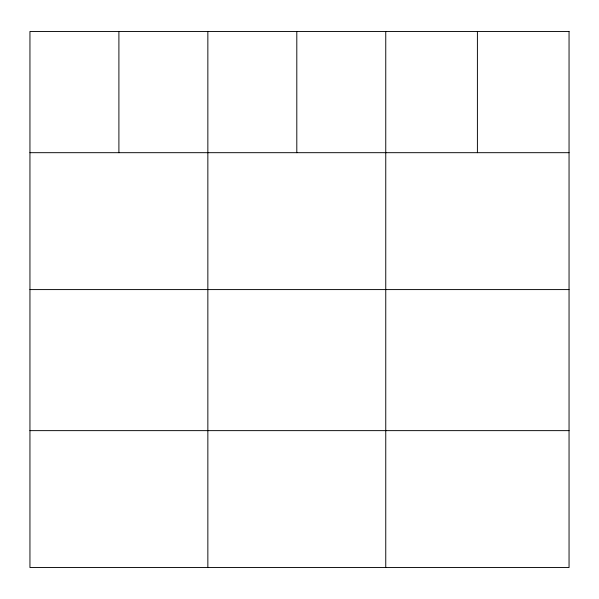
<?xml version="1.0" encoding="UTF-8"?>
<svg xmlns="http://www.w3.org/2000/svg" width="599" height="599" viewBox="0 0 599 599"><rect width="100%" height="100%" fill="white"/><g stroke="black" fill="none" stroke-linecap="round" stroke-linejoin="round"><path stroke-width="0.9" d="M29.95 152.685L569.05 152.685M29.95 289.587L569.05 289.587M29.95 430.636L569.05 430.636M477.403 31.462L477.403 152.685M385.756 31.462L385.756 567.538M296.805 31.462L296.805 152.685M207.853 31.462L207.853 567.538M118.902 31.462L118.902 152.685M569.05 31.462L29.95 31.462L29.95 567.538L569.05 567.538L569.05 31.462"/></g></svg>
